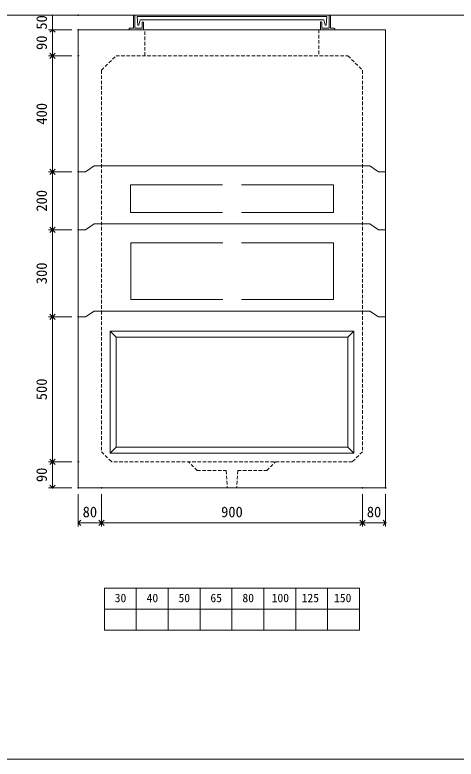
# Model space of a CAD drawing. Units: millimetres, scale not verified. Extents: x -4890 to 18470, y -2305 to 2305.
# Drawn here: x 1846 to 3368, y -1970 to 596 of the extents above; entities that cross this region are included whole.
import ezdxf
from ezdxf.enums import TextEntityAlignment as Align

# ---------------------------------------------------------------- set-up
doc = ezdxf.new("R2010")
doc.units = ezdxf.units.MM
doc.header["$LTSCALE"] = 10
doc.header["$PDMODE"] = 32
doc.header["$PDSIZE"] = 2
doc.linetypes.add('DASHED1', pattern=[1.8, 1.2, -0.6])
doc.linetypes.add('USER2', pattern=[50.8, 31.75, -6.35, 6.35, -6.35])
doc.layers.add('0-1_Defpoints', color=7, linetype='Continuous')
for name, color, linetype, lineweight in [('0-2_waku', 7, 'Continuous', 18), ('0-3_gaikei', 7, 'Continuous', 18), ('0-4_kakure', 7, 'DASHED1', 5), ('0-5_sunpou', 7, 'Continuous', 5), ('0-9_uchigawa', 6, 'Continuous', 18), ('0-A_文字１', 7, 'Continuous', 18), ('0-B_futa', 3, 'Continuous', 18), ('0-C_GL', 4, 'Continuous', 18), ('1-3_uchigawa2', 6, 'USER2', 18)]:
    doc.layers.add(name, color=color, linetype=linetype, lineweight=lineweight)
doc.styles.add('ＭＳ ゴシック', font='')
doc.styles.get('ＭＳ ゴシック').set_extended_font_data('MS Gothic')

# ---------------------------------------------------------------- blocks, each defined once
blk = doc.blocks.new('_Open90')
at = {"layer": '0-5_sunpou'}
blk.add_line((0, 0), (-1, 0), dxfattribs=at)
blk.add_lwpolyline([(-0.5, 0.5), (0, 0), (-0.5, -0.5)], dxfattribs=at)
blk = doc.blocks.new('D170')
at = {"layer": '0-1_Defpoints'}
for p in [(3512.32, 1754.36), (3423, 1254.36), (3512.32, 1254.36)]:
    blk.add_point(p, dxfattribs=at)
at = {"layer": '0-5_sunpou'}
for p, q in [((3490.32, 1754.36), (3410, 1754.36)), ((3423, 1736.36), (3423, 1272.36)), ((3490.32, 1254.36), (3410, 1254.36))]:
    blk.add_line(p, q, dxfattribs=at)
at = {"layer": '0-5_sunpou', "xscale": 18, "yscale": 18}
for p, rotation in [((3423, 1754.36), 90), ((3423, 1254.36), 270)]:
    blk.add_blockref('_Open90', p, dxfattribs=dict(at, rotation=rotation))
at = {"layer": '0-5_sunpou', "style": 'ＭＳ ゴシック'}
blk.add_text('500', height=36.66, rotation=90, dxfattribs=at).set_placement((3415, 1466.86), align=Align.BOTTOM_LEFT)
blk = doc.blocks.new('D171')
at = {"layer": '0-1_Defpoints'}
for p in [(3512.32, 1254.36), (3423, 1164.36), (3512.32, 1164.36)]:
    blk.add_point(p, dxfattribs=at)
at = {"layer": '0-5_sunpou'}
for p, q in [((3490.32, 1254.36), (3410, 1254.36)), ((3423, 1236.36), (3423, 1182.36)), ((3490.32, 1164.36), (3410, 1164.36))]:
    blk.add_line(p, q, dxfattribs=at)
at = {"layer": '0-5_sunpou', "xscale": 18, "yscale": 18}
for p, rotation in [((3423, 1254.36), 90), ((3423, 1164.36), 270)]:
    blk.add_blockref('_Open90', p, dxfattribs=dict(at, rotation=rotation))
at = {"layer": '0-5_sunpou', "style": 'ＭＳ ゴシック'}
blk.add_text('90', height=36.66, rotation=90, dxfattribs=at).set_placement((3415, 1184.36), align=Align.BOTTOM_LEFT)
blk = doc.blocks.new('D172')
at = {"layer": '0-1_Defpoints'}
for p in [(3512.32, 1164.36), (3592.32, 1164.36), (3592.32, 1044.33)]:
    blk.add_point(p, dxfattribs=at)
at = {"layer": '0-5_sunpou'}
for p, q in [((3512.32, 1142.36), (3512.32, 1031.33)), ((3592.32, 1142.36), (3592.32, 1031.33)), ((3530.32, 1044.33), (3574.32, 1044.33))]:
    blk.add_line(p, q, dxfattribs=at)
at = {"layer": '0-5_sunpou', "xscale": 18, "yscale": 18, "rotation": 180}
blk.add_blockref('_Open90', (3512.32, 1044.33), dxfattribs=at)
at = {"layer": '0-5_sunpou', "xscale": 18, "yscale": 18}
blk.add_blockref('_Open90', (3592.32, 1044.33), dxfattribs=at)
at = {"layer": '0-5_sunpou', "style": 'ＭＳ ゴシック'}
blk.add_text('80', height=36.66, dxfattribs=at).set_placement((3527.32, 1052.33), align=Align.BOTTOM_LEFT)
blk = doc.blocks.new('D173')
at = {"layer": '0-1_Defpoints'}
for p in [(3592.32, 1164.36), (4492.32, 1164.36), (4492.32, 1044.33)]:
    blk.add_point(p, dxfattribs=at)
at = {"layer": '0-5_sunpou'}
for p, q in [((3592.32, 1142.36), (3592.32, 1031.33)), ((4492.32, 1142.36), (4492.32, 1031.33)), ((3610.32, 1044.33), (4474.32, 1044.33))]:
    blk.add_line(p, q, dxfattribs=at)
at = {"layer": '0-5_sunpou', "xscale": 18, "yscale": 18, "rotation": 180}
blk.add_blockref('_Open90', (3592.32, 1044.33), dxfattribs=at)
at = {"layer": '0-5_sunpou', "xscale": 18, "yscale": 18}
blk.add_blockref('_Open90', (4492.32, 1044.33), dxfattribs=at)
at = {"layer": '0-5_sunpou', "style": 'ＭＳ ゴシック'}
blk.add_text('900', height=36.66, dxfattribs=at).set_placement((4004.82, 1052.33), align=Align.BOTTOM_LEFT)
blk = doc.blocks.new('D174')
at = {"layer": '0-1_Defpoints'}
for p in [(4492.32, 1164.36), (4572.32, 1164.36), (4572.32, 1044.33)]:
    blk.add_point(p, dxfattribs=at)
at = {"layer": '0-5_sunpou'}
for p, q in [((4492.32, 1142.36), (4492.32, 1031.33)), ((4572.32, 1142.36), (4572.32, 1031.33)), ((4510.32, 1044.33), (4554.32, 1044.33))]:
    blk.add_line(p, q, dxfattribs=at)
at = {"layer": '0-5_sunpou', "xscale": 18, "yscale": 18, "rotation": 180}
blk.add_blockref('_Open90', (4492.32, 1044.33), dxfattribs=at)
at = {"layer": '0-5_sunpou', "xscale": 18, "yscale": 18}
blk.add_blockref('_Open90', (4572.32, 1044.33), dxfattribs=at)
at = {"layer": '0-5_sunpou', "style": 'ＭＳ ゴシック'}
blk.add_text('80', height=36.66, dxfattribs=at).set_placement((4507.32, 1052.33), align=Align.BOTTOM_LEFT)
blk = doc.blocks.new('D175')
at = {"layer": '0-1_Defpoints'}
for p in [(3512.32, 2744.36), (3423, 2654.36), (3512.32, 2654.36)]:
    blk.add_point(p, dxfattribs=at)
at = {"layer": '0-5_sunpou'}
for p, q in [((3490.32, 2744.36), (3410, 2744.36)), ((3423, 2726.36), (3423, 2672.36)), ((3490.32, 2654.36), (3410, 2654.36))]:
    blk.add_line(p, q, dxfattribs=at)
at = {"layer": '0-5_sunpou', "xscale": 18, "yscale": 18}
for p, rotation in [((3423, 2744.36), 90), ((3423, 2654.36), 270)]:
    blk.add_blockref('_Open90', p, dxfattribs=dict(at, rotation=rotation))
at = {"layer": '0-5_sunpou', "style": 'ＭＳ ゴシック'}
blk.add_text('90', height=36.66, rotation=90, dxfattribs=at).set_placement((3415, 2674.36), align=Align.BOTTOM_LEFT)
blk = doc.blocks.new('D176')
at = {"layer": '0-1_Defpoints'}
for p in [(3512.32, 2654.36), (3423, 2254.36), (3512.32, 2254.36)]:
    blk.add_point(p, dxfattribs=at)
at = {"layer": '0-5_sunpou'}
for p, q in [((3490.32, 2654.36), (3410, 2654.36)), ((3423, 2636.36), (3423, 2272.36)), ((3490.32, 2254.36), (3410, 2254.36))]:
    blk.add_line(p, q, dxfattribs=at)
at = {"layer": '0-5_sunpou', "xscale": 18, "yscale": 18}
for p, rotation in [((3423, 2654.36), 90), ((3423, 2254.36), 270)]:
    blk.add_blockref('_Open90', p, dxfattribs=dict(at, rotation=rotation))
at = {"layer": '0-5_sunpou', "style": 'ＭＳ ゴシック'}
blk.add_text('400', height=36.66, rotation=90, dxfattribs=at).set_placement((3415, 2416.86), align=Align.BOTTOM_LEFT)
blk = doc.blocks.new('D177')
at = {"layer": '0-1_Defpoints'}
for p in [(3512.32, 2254.36), (3423, 2054.36), (3512.32, 2054.36)]:
    blk.add_point(p, dxfattribs=at)
at = {"layer": '0-5_sunpou'}
for p, q in [((3490.32, 2254.36), (3410, 2254.36)), ((3423, 2236.36), (3423, 2072.36)), ((3490.32, 2054.36), (3410, 2054.36))]:
    blk.add_line(p, q, dxfattribs=at)
at = {"layer": '0-5_sunpou', "xscale": 18, "yscale": 18}
for p, rotation in [((3423, 2254.36), 90), ((3423, 2054.36), 270)]:
    blk.add_blockref('_Open90', p, dxfattribs=dict(at, rotation=rotation))
at = {"layer": '0-5_sunpou', "style": 'ＭＳ ゴシック'}
blk.add_text('200', height=36.66, rotation=90, dxfattribs=at).set_placement((3415, 2116.86), align=Align.BOTTOM_LEFT)
blk = doc.blocks.new('D178')
at = {"layer": '0-1_Defpoints'}
for p in [(3512.32, 2054.36), (3423, 1754.36), (3512.32, 1754.36)]:
    blk.add_point(p, dxfattribs=at)
at = {"layer": '0-5_sunpou'}
for p, q in [((3490.32, 2054.36), (3410, 2054.36)), ((3423, 2036.36), (3423, 1772.36)), ((3490.32, 1754.36), (3410, 1754.36))]:
    blk.add_line(p, q, dxfattribs=at)
at = {"layer": '0-5_sunpou', "xscale": 18, "yscale": 18}
for p, rotation in [((3423, 2054.36), 90), ((3423, 1754.36), 270)]:
    blk.add_blockref('_Open90', p, dxfattribs=dict(at, rotation=rotation))
at = {"layer": '0-5_sunpou', "style": 'ＭＳ ゴシック'}
blk.add_text('300', height=36.66, rotation=90, dxfattribs=at).set_placement((3415, 1866.86), align=Align.BOTTOM_LEFT)
blk = doc.blocks.new('D188')
at = {"layer": '0-1_Defpoints'}
for p in [(3512.32, 2794.36), (3423, 2744.36), (3512.32, 2744.36)]:
    blk.add_point(p, dxfattribs=at)
at = {"layer": '0-5_sunpou'}
for p, q in [((3490.32, 2794.36), (3410, 2794.36)), ((3423, 2794.36), (3423, 2744.36)), ((3490.32, 2744.36), (3410, 2744.36))]:
    blk.add_line(p, q, dxfattribs=at)
at = {"layer": '0-5_sunpou', "style": 'ＭＳ ゴシック'}
blk.add_text('50', height=36.66, rotation=90, dxfattribs=at).set_placement((3415, 2744.36), align=Align.BOTTOM_LEFT)

msp = doc.modelspace()

# ---------------------------------------------------------------- linework, layer by layer
at = {"layer": '0-2_waku'}
for p, q in [((2154.99, -1380.65), (2154.99, -1524.65)), ((2154.99, -1380.65), (2154.99, -1524.65)), ((2154.99, -1380.65), (2154.99, -1524.65)), ((2154.99, -1380.65), (2154.99, -1524.65)), ((2154.99, -1380.65), (3034.99, -1380.65)), ((2264.99, -1380.65), (2264.99, -1524.65)), ((2374.99, -1380.65), (2374.99, -1524.65)), ((2374.99, -1380.65), (2374.99, -1524.65)), ((2484.99, -1380.65), (2484.99, -1524.65)), ((2594.99, -1380.65), (2594.99, -1524.65)), ((2704.99, -1380.65), (2704.99, -1524.65)), ((2814.99, -1380.65), (2814.99, -1524.65)), ((2924.99, -1380.65), (2924.99, -1524.65)), ((3034.99, -1380.65), (3034.99, -1524.65)), ((2154.99, -1452.65), (3034.99, -1452.65)), ((2154.99, -1524.65), (3034.99, -1524.65)), ((-1230.01, -1969.65), (4889.99, -1969.65)), ((-1230.01, -1969.65), (4889.99, -1969.65))]:
    msp.add_line(p, q, dxfattribs=at)
at = {"layer": '0-3_gaikei'}
for p, q in [((2064.99, 545.35), (3124.99, 545.35)), ((2064.99, 545.35), (2064.99, -1034.65)), ((2159.99, 545.35), (2269.99, 545.35)), ((2179.99, 545.35), (2979.99, 545.35)), ((2194.99, 545.35), (2994.99, 545.35)), ((3014.99, 545.35), (2904.99, 545.35)), ((3029.99, 545.35), (2919.99, 545.35)), ((3124.99, 545.35), (3124.99, -1034.65)), ((2089.99, 55.35), (2064.99, 55.35)), ((2089.99, 55.35), (2119.99, 75.35)), ((2119.99, 75.35), (3069.99, 75.35)), ((3069.99, 75.35), (3099.99, 55.35)), ((3099.99, 55.35), (3124.99, 55.35)), ((2089.99, -144.65), (2119.99, -124.65)), ((2089.99, -144.65), (2119.99, -124.65)), ((2119.99, -124.65), (3069.99, -124.65)), ((3069.99, -124.65), (3099.99, -144.65)), ((3069.99, -124.65), (3099.99, -144.65)), ((2089.99, -144.65), (2064.99, -144.65)), ((3099.99, -144.65), (3124.99, -144.65)), ((2089.99, -444.65), (2119.99, -424.65)), ((2089.99, -444.65), (2119.99, -424.65)), ((2119.99, -424.65), (3069.99, -424.65)), ((2119.99, -424.65), (3069.99, -424.65)), ((3069.99, -424.65), (3099.99, -444.65)), ((3069.99, -424.65), (3099.99, -444.65)), ((2089.99, -444.65), (2064.99, -444.65)), ((3099.99, -444.65), (3124.99, -444.65)), ((3124.99, -1034.65), (2064.99, -1034.65))]:
    msp.add_line(p, q, dxfattribs=at)
at = {"layer": '0-4_kakure'}
for p, q in [((2294.99, 455.35), (2294.99, 545.35)), ((2894.99, 545.35), (2894.99, 455.35)), ((2144.99, 405.35), (2194.99, 455.35)), ((2194.99, 455.35), (2994.99, 455.35)), ((2994.99, 455.35), (3044.99, 405.35)), ((2144.99, 405.35), (2144.99, -424.65)), ((3044.99, 405.35), (3044.99, -424.65)), ((2144.99, -424.65), (2144.99, -909.65)), ((3044.99, -424.65), (3044.99, -909.65)), ((2144.99, -909.65), (2179.99, -944.65)), ((3044.99, -909.65), (3009.99, -944.65)), ((3009.99, -944.65), (2179.99, -944.65)), ((2474.99, -974.65), (2444.99, -944.65)), ((2714.99, -974.65), (2744.99, -944.65)), ((2474.99, -974.65), (2574.99, -974.65)), ((2574.99, -974.65), (2578.99, -1034.65)), ((2614.99, -974.65), (2610.99, -1034.65)), ((2614.99, -974.65), (2714.99, -974.65))]:
    msp.add_line(p, q, dxfattribs=at)
at = {"layer": '0-9_uchigawa'}
for p, q in [((2174.99, -494.65), (2174.99, -914.65)), ((2174.99, -494.65), (2594.99, -494.65)), ((2174.99, -494.65), (2194.99, -514.65)), ((2594.99, -494.65), (3014.99, -494.65)), ((2594.99, -494.65), (3014.99, -494.65)), ((3014.99, -494.65), (2994.99, -514.65)), ((3014.99, -494.65), (3014.99, -914.65)), ((2194.99, -514.65), (2194.99, -894.65)), ((2194.99, -514.65), (2594.99, -514.65)), ((2194.99, -514.65), (2594.99, -514.65)), ((2594.99, -514.65), (2994.99, -514.65)), ((2994.99, -514.65), (2994.99, -894.65)), ((2194.99, -894.65), (2174.99, -914.65)), ((2194.99, -894.65), (2594.99, -894.65)), ((2594.99, -894.65), (2994.99, -894.65)), ((2994.99, -894.65), (3014.99, -914.65)), ((2174.99, -914.65), (2594.99, -914.65)), ((2594.99, -914.65), (3014.99, -914.65))]:
    msp.add_line(p, q, dxfattribs=at)
at = {"layer": '0-B_futa'}
for p, q in [((2254.99, 593.35), (2254.99, 550.35)), ((2256.99, 595.35), (2259.99, 595.35)), ((2259.99, 595.35), (2259.99, 550.35)), ((2267.8, 590.85), (2922.13, 590.85)), ((2267.8, 590.85), (2270.29, 560.85)), ((2922.13, 590.85), (2919.88, 560.85)), ((2929.99, 595.35), (2929.99, 550.35)), ((2929.99, 595.35), (2932.99, 595.35)), ((2934.99, 593.35), (2934.99, 550.35)), ((2278.32, 579.85), (2274, 560.85)), ((2278.32, 579.85), (2911.66, 579.85)), ((2284.99, 570.35), (2284.99, 550.35)), ((2286.99, 572.35), (2287.99, 572.35)), ((2289.99, 570.35), (2289.99, 545.35)), ((2899.99, 570.35), (2899.99, 545.35)), ((2902.99, 572.35), (2901.99, 572.35)), ((2904.99, 570.35), (2904.99, 550.35)), ((2911.66, 579.85), (2915.98, 560.85)), ((2239.99, 548.35), (2239.99, 547.35)), ((2241.99, 550.35), (2254.99, 550.35)), ((2289.99, 545.35), (2241.99, 545.35)), ((2259.99, 550.35), (2284.99, 550.35)), ((2270.29, 560.85), (2274, 560.85)), ((2899.99, 545.35), (2947.99, 545.35)), ((2929.99, 550.35), (2904.99, 550.35)), ((2919.88, 560.85), (2915.98, 560.85)), ((2947.99, 550.35), (2934.99, 550.35)), ((2949.99, 548.35), (2949.99, 547.35))]:
    msp.add_line(p, q, dxfattribs=at)
for centre, start, end in [((2256.99, 593.35), 90, 180), ((2932.99, 593.35), 0, 90), ((2286.99, 570.35), 90, 180), ((2287.99, 570.35), 0, 90), ((2901.99, 570.35), 90, 180), ((2902.99, 570.35), 0, 90), ((2241.99, 548.35), 90, 180), ((2241.99, 547.35), 180, 270), ((2947.99, 548.35), 0, 90), ((2947.99, 547.35), 270, 0)]:
    msp.add_arc(centre, 2, start, end, dxfattribs=at)
at = {"layer": '0-C_GL'}
for p, q in [((-1230.01, 595.35), (4889.99, 595.35)), ((-1229.95, 595.35), (4890.05, 595.35))]:
    msp.add_line(p, q, dxfattribs=at)
at = {"layer": '1-3_uchigawa2'}
for p, q in [((2244.99, 10.35), (2594.99, 10.35)), ((2244.99, 10.35), (2244.99, -84.65)), ((2944.99, 10.35), (2594.99, 10.35)), ((2944.99, 10.35), (2944.99, -84.65)), ((2244.99, -84.65), (2594.99, -84.65)), ((2944.99, -84.65), (2594.99, -84.65)), ((2245.72, -189.66), (2595.72, -189.66)), ((2245.72, -189.66), (2245.72, -384.65)), ((2945.72, -189.66), (2595.72, -189.66)), ((2945.72, -189.66), (2945.72, -384.65)), ((2245.72, -384.65), (2594.99, -384.65)), ((2945.72, -384.65), (2596.45, -384.65))]:
    msp.add_line(p, q, dxfattribs=at)

# ---------------------------------------------------------------- block references
at = {"layer": '0-5_sunpou'}
for name in ['D188', 'D175', 'D176', 'D177', 'D178', 'D170', 'D171', 'D172', 'D173', 'D174']:
    msp.add_blockref(name, (-1447.33, -2199.02), dxfattribs=at)

# ---------------------------------------------------------------- texts
at = {"layer": '0-A_文字１', "style": 'ＭＳ ゴシック'}
for s, p in [('30', (2190.59, -1437.44)), ('40', (2300.59, -1437.44)), ('50', (2410.59, -1437.44)), ('65', (2520.59, -1437.44)), ('80', (2631, -1437.44)), ('100', (2731.87, -1437.44)), ('125', (2835.26, -1437.44)), ('150', (2947.02, -1437.44))]:
    msp.add_text(s, height=29.33, dxfattribs=at).set_placement(p, align=Align.BOTTOM_LEFT)

doc.saveas('drawing.dxf')
